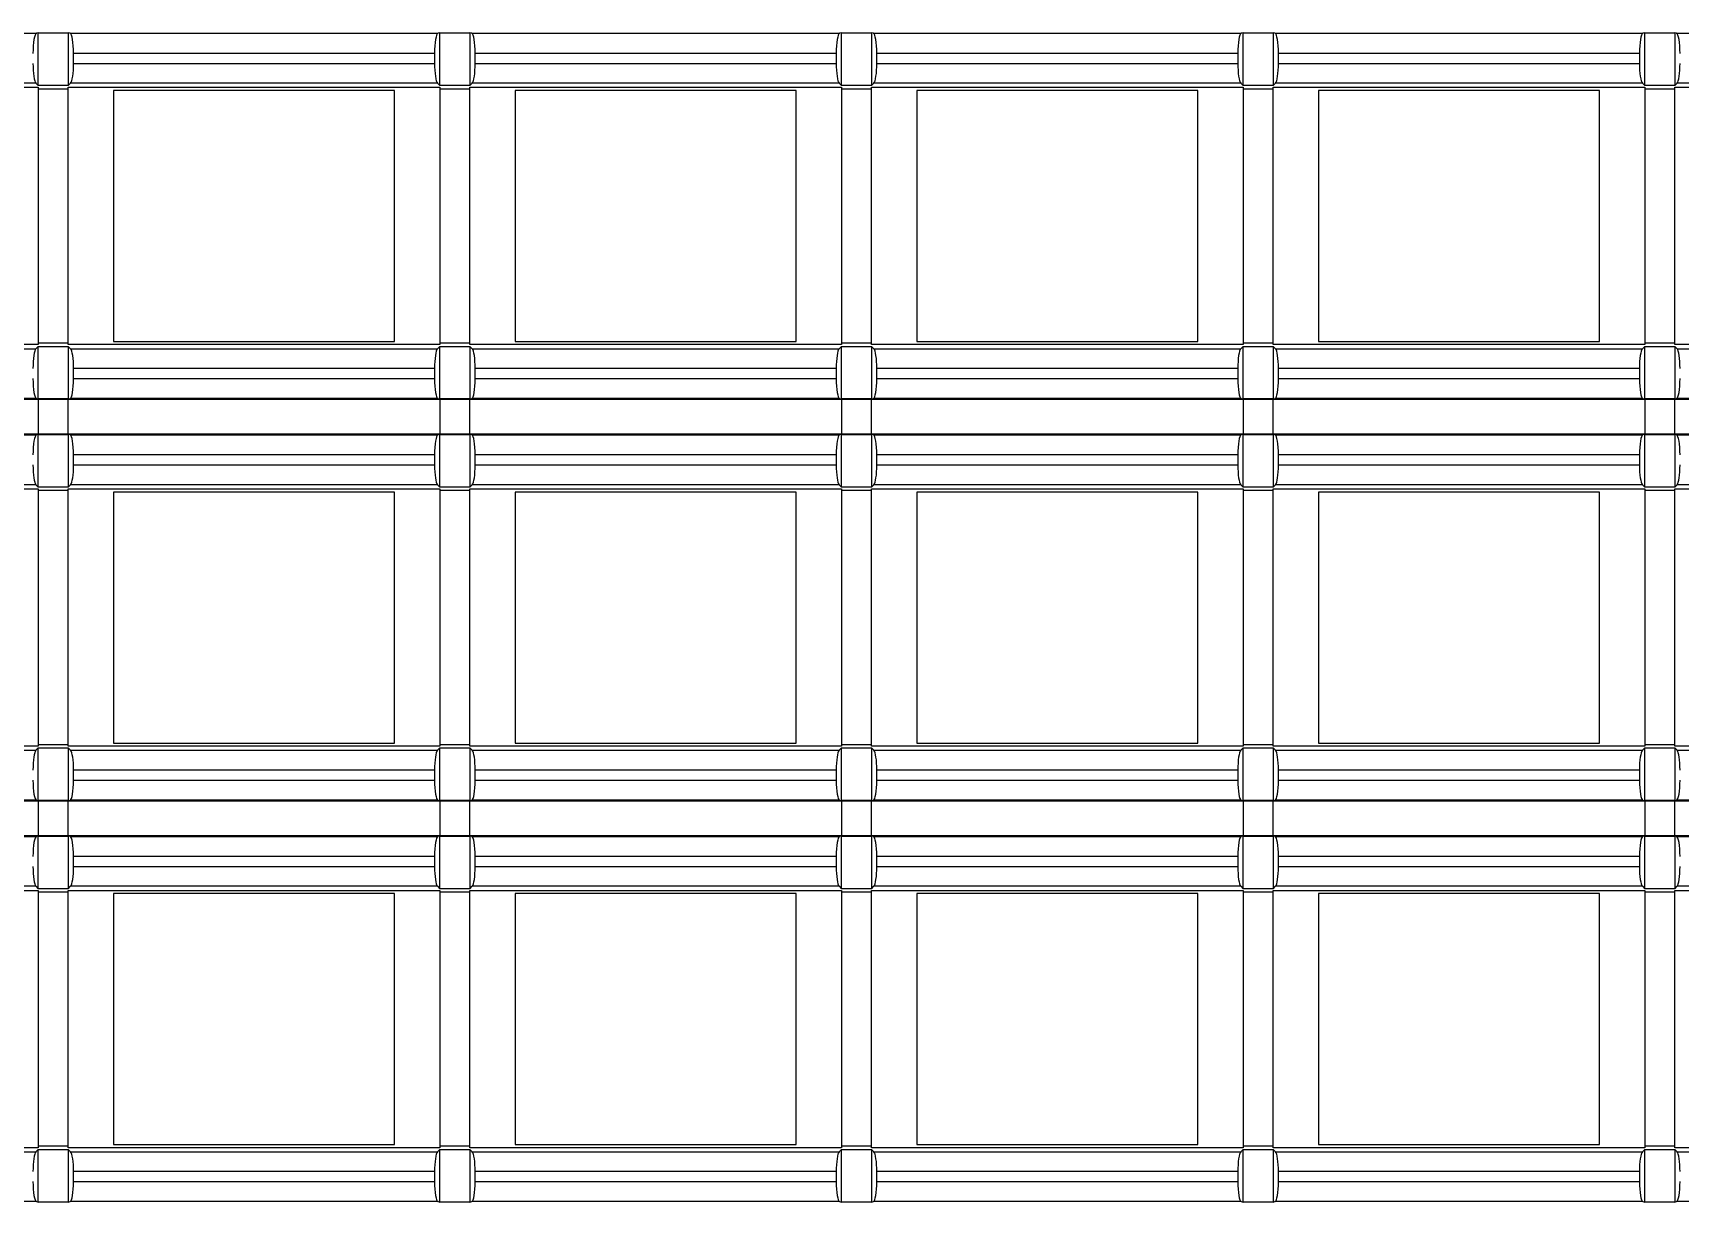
# Model space of a CAD drawing. Header units: inches. Extents: x 0 to 653, y 0 to 346.
# Drawn here: x 19.72 to 36.13, y 291.56 to 303.2 of the extents above; entities that cross this region are included whole.
import ezdxf

# ---------------------------------------------------------------- set-up
doc = ezdxf.new("R2010")
doc.units = ezdxf.units.IN
doc.header["$LTSCALE"] = 35.925693
doc.header["$MEASUREMENT"] = 0
doc.layers.add('2', color=7, linetype='CONTINUOUS')

msp = doc.modelspace()

# ---------------------------------------------------------------- linework, layer by layer
at = {"layer": '2', "color": 132, "linetype": 'Continuous', "true_color": 0x00cccc}
for p, q in [((16.092, 303.199), (19.755, 303.199)), ((19.773, 303.203), (19.755, 303.199)), ((19.773, 302.679), (19.773, 303.203)), ((19.773, 303.203), (20.073, 303.203)), ((20.073, 303.203), (20.073, 302.679)), ((20.092, 303.199), (20.073, 303.203)), ((20.092, 303.199), (23.755, 303.199)), ((23.773, 303.203), (23.755, 303.199)), ((23.773, 302.679), (23.773, 303.203)), ((23.773, 303.203), (24.073, 303.203)), ((24.073, 303.203), (24.073, 302.679)), ((24.091, 303.199), (24.073, 303.203)), ((24.091, 303.199), (27.755, 303.199)), ((27.773, 303.203), (27.755, 303.199)), ((27.773, 302.679), (27.773, 303.203)), ((27.773, 303.203), (28.073, 303.203)), ((28.073, 303.203), (28.073, 302.679)), ((28.091, 303.199), (28.073, 303.203)), ((28.091, 303.199), (31.754, 303.199)), ((31.773, 303.203), (31.754, 303.199)), ((31.773, 302.679), (31.773, 303.203)), ((31.773, 303.203), (32.073, 303.203)), ((32.073, 303.203), (32.073, 302.679)), ((32.091, 303.199), (32.073, 303.203)), ((32.091, 303.199), (35.754, 303.199)), ((35.773, 303.203), (35.754, 303.199)), ((35.773, 302.679), (35.773, 303.203)), ((35.773, 303.203), (36.073, 303.203)), ((36.073, 303.203), (36.073, 302.679)), ((36.091, 303.199), (36.073, 303.203)), ((36.091, 303.199), (39.754, 303.199)), ((20.126, 302.9), (20.126, 302.999)), ((23.721, 302.999), (20.126, 302.999)), ((23.721, 302.999), (23.721, 302.9)), ((24.125, 302.9), (24.125, 302.999)), ((27.721, 302.999), (24.125, 302.999)), ((27.721, 302.999), (27.721, 302.9)), ((28.125, 302.9), (28.125, 302.999)), ((31.72, 302.999), (28.125, 302.999)), ((31.72, 302.999), (31.72, 302.9)), ((32.125, 302.9), (32.125, 302.999)), ((35.72, 302.999), (32.125, 302.999)), ((35.72, 302.999), (35.72, 302.9)), ((20.126, 302.9), (23.721, 302.9)), ((24.125, 302.9), (27.721, 302.9)), ((28.125, 302.9), (31.72, 302.9)), ((32.125, 302.9), (35.72, 302.9)), ((19.75, 302.703), (16.096, 302.703)), ((19.75, 302.703), (19.773, 302.679)), ((20.073, 302.679), (19.773, 302.679)), ((20.073, 302.679), (20.096, 302.703)), ((23.75, 302.703), (20.096, 302.703)), ((23.75, 302.703), (23.773, 302.679)), ((24.073, 302.679), (23.773, 302.679)), ((24.073, 302.679), (24.096, 302.703)), ((27.75, 302.703), (24.096, 302.703)), ((27.75, 302.703), (27.773, 302.679)), ((28.073, 302.679), (27.773, 302.679)), ((28.073, 302.679), (28.096, 302.703)), ((31.75, 302.703), (28.096, 302.703)), ((31.75, 302.703), (31.773, 302.679)), ((32.073, 302.679), (31.773, 302.679)), ((32.073, 302.679), (32.096, 302.703)), ((35.75, 302.703), (32.096, 302.703)), ((35.75, 302.703), (35.773, 302.679)), ((36.073, 302.679), (35.773, 302.679)), ((36.073, 302.679), (36.096, 302.703)), ((39.749, 302.703), (36.096, 302.703)), ((16.073, 302.662), (19.773, 302.662)), ((19.773, 302.662), (19.773, 300.099)), ((20.073, 302.644), (19.773, 302.644)), ((20.073, 300.099), (20.073, 302.662)), ((20.073, 302.662), (23.773, 302.662)), ((20.523, 302.63), (20.523, 300.13)), ((23.323, 302.63), (20.523, 302.63)), ((23.323, 300.13), (23.323, 302.63)), ((23.773, 302.662), (23.773, 300.099)), ((24.073, 302.644), (23.773, 302.644)), ((24.073, 300.099), (24.073, 302.662)), ((24.073, 302.662), (27.773, 302.662)), ((24.523, 302.63), (24.523, 300.13)), ((27.323, 302.63), (24.523, 302.63)), ((27.323, 300.13), (27.323, 302.63)), ((27.773, 302.662), (27.773, 300.099)), ((28.073, 302.644), (27.773, 302.644)), ((28.073, 300.099), (28.073, 302.662)), ((28.073, 302.662), (31.773, 302.662)), ((28.523, 302.63), (28.523, 300.13)), ((31.323, 302.63), (28.523, 302.63)), ((31.323, 300.13), (31.323, 302.63)), ((31.773, 302.662), (31.773, 300.099)), ((32.073, 302.644), (31.773, 302.644)), ((32.073, 300.099), (32.073, 302.662)), ((32.073, 302.662), (35.773, 302.662)), ((32.523, 302.63), (32.523, 300.13)), ((35.323, 302.63), (32.523, 302.63)), ((35.323, 300.13), (35.323, 302.63)), ((35.773, 302.662), (35.773, 300.099)), ((36.073, 302.644), (35.773, 302.644)), ((36.073, 300.099), (36.073, 302.662)), ((36.073, 302.662), (39.773, 302.662)), ((19.773, 300.099), (16.073, 300.099)), ((16.096, 300.058), (19.75, 300.058)), ((19.773, 300.081), (19.75, 300.058)), ((19.773, 300.117), (20.073, 300.117)), ((19.773, 299.558), (19.773, 300.081)), ((19.773, 300.081), (20.073, 300.081)), ((23.773, 300.099), (20.073, 300.099)), ((20.073, 300.081), (20.073, 299.558)), ((20.096, 300.058), (20.073, 300.081)), ((20.096, 300.058), (23.75, 300.058)), ((20.523, 300.13), (23.323, 300.13)), ((23.773, 300.081), (23.75, 300.058)), ((23.773, 300.117), (24.073, 300.117)), ((23.773, 299.558), (23.773, 300.081)), ((23.773, 300.081), (24.073, 300.081)), ((27.773, 300.099), (24.073, 300.099)), ((24.073, 300.081), (24.073, 299.558)), ((24.096, 300.058), (24.073, 300.081)), ((24.096, 300.058), (27.75, 300.058)), ((24.523, 300.13), (27.323, 300.13)), ((27.773, 300.081), (27.75, 300.058)), ((27.773, 300.117), (28.073, 300.117)), ((27.773, 299.558), (27.773, 300.081)), ((27.773, 300.081), (28.073, 300.081)), ((31.773, 300.099), (28.073, 300.099)), ((28.073, 300.081), (28.073, 299.558)), ((28.096, 300.058), (28.073, 300.081)), ((28.096, 300.058), (31.75, 300.058)), ((28.523, 300.13), (31.323, 300.13)), ((31.773, 300.081), (31.75, 300.058)), ((31.773, 300.117), (32.073, 300.117)), ((31.773, 299.558), (31.773, 300.081)), ((31.773, 300.081), (32.073, 300.081)), ((35.773, 300.099), (32.073, 300.099)), ((32.073, 300.081), (32.073, 299.558)), ((32.096, 300.058), (32.073, 300.081)), ((32.096, 300.058), (35.75, 300.058)), ((32.523, 300.13), (35.323, 300.13)), ((35.773, 300.081), (35.75, 300.058)), ((35.773, 300.117), (36.073, 300.117)), ((35.773, 299.558), (35.773, 300.081)), ((35.773, 300.081), (36.073, 300.081)), ((39.773, 300.099), (36.073, 300.099)), ((36.073, 300.081), (36.073, 299.558)), ((36.096, 300.058), (36.073, 300.081)), ((36.096, 300.058), (39.749, 300.058)), ((20.126, 299.761), (20.126, 299.861)), ((23.721, 299.861), (20.126, 299.861)), ((20.126, 299.761), (23.721, 299.761)), ((23.721, 299.861), (23.721, 299.761)), ((24.125, 299.761), (24.125, 299.861)), ((27.721, 299.861), (24.125, 299.861)), ((24.125, 299.761), (27.721, 299.761)), ((27.721, 299.861), (27.721, 299.761)), ((28.125, 299.761), (28.125, 299.861)), ((31.72, 299.861), (28.125, 299.861)), ((28.125, 299.761), (31.72, 299.761)), ((31.72, 299.861), (31.72, 299.761)), ((32.125, 299.761), (32.125, 299.861)), ((35.72, 299.861), (32.125, 299.861)), ((32.125, 299.761), (35.72, 299.761)), ((35.72, 299.861), (35.72, 299.761)), ((16.073, 299.554), (19.773, 299.554)), ((19.755, 299.562), (16.092, 299.562)), ((19.755, 299.562), (19.773, 299.558)), ((20.073, 299.558), (19.773, 299.558)), ((19.773, 299.554), (19.773, 299.206)), ((20.073, 299.551), (19.773, 299.551)), ((20.073, 299.558), (20.092, 299.562)), ((20.073, 299.206), (20.073, 299.554)), ((20.073, 299.554), (23.773, 299.554)), ((23.755, 299.562), (20.092, 299.562)), ((23.755, 299.562), (23.773, 299.558)), ((24.073, 299.558), (23.773, 299.558)), ((23.773, 299.554), (23.773, 299.206)), ((24.073, 299.551), (23.773, 299.551)), ((24.073, 299.558), (24.091, 299.562)), ((24.073, 299.206), (24.073, 299.554)), ((24.073, 299.554), (27.773, 299.554)), ((27.755, 299.562), (24.091, 299.562)), ((27.755, 299.562), (27.773, 299.558)), ((28.073, 299.558), (27.773, 299.558)), ((27.773, 299.554), (27.773, 299.206)), ((28.073, 299.551), (27.773, 299.551)), ((28.073, 299.558), (28.091, 299.562)), ((28.073, 299.206), (28.073, 299.554)), ((28.073, 299.554), (31.773, 299.554)), ((31.754, 299.562), (28.091, 299.562)), ((31.754, 299.562), (31.773, 299.558)), ((32.073, 299.558), (31.773, 299.558)), ((31.773, 299.554), (31.773, 299.206)), ((32.073, 299.551), (31.773, 299.551)), ((32.073, 299.558), (32.091, 299.562)), ((32.073, 299.206), (32.073, 299.554)), ((32.073, 299.554), (35.773, 299.554)), ((35.754, 299.562), (32.091, 299.562)), ((35.754, 299.562), (35.773, 299.558)), ((36.073, 299.558), (35.773, 299.558)), ((35.773, 299.554), (35.773, 299.206)), ((36.073, 299.551), (35.773, 299.551)), ((36.073, 299.558), (36.091, 299.562)), ((36.073, 299.206), (36.073, 299.554)), ((36.073, 299.554), (39.773, 299.554)), ((39.754, 299.562), (36.091, 299.562)), ((19.773, 299.206), (16.073, 299.206)), ((16.092, 299.199), (19.755, 299.199)), ((19.773, 299.203), (19.755, 299.199)), ((19.773, 299.21), (20.073, 299.21)), ((19.773, 298.679), (19.773, 299.203)), ((19.773, 299.203), (20.073, 299.203)), ((23.773, 299.206), (20.073, 299.206)), ((20.073, 299.203), (20.073, 298.679)), ((20.092, 299.199), (20.073, 299.203)), ((20.092, 299.199), (23.755, 299.199)), ((23.773, 299.203), (23.755, 299.199)), ((23.773, 299.21), (24.073, 299.21)), ((23.773, 298.679), (23.773, 299.203)), ((23.773, 299.203), (24.073, 299.203)), ((27.773, 299.206), (24.073, 299.206)), ((24.073, 299.203), (24.073, 298.679)), ((24.091, 299.199), (24.073, 299.203)), ((24.091, 299.199), (27.755, 299.199)), ((27.773, 299.203), (27.755, 299.199)), ((27.773, 299.21), (28.073, 299.21)), ((27.773, 298.679), (27.773, 299.203)), ((27.773, 299.203), (28.073, 299.203)), ((31.773, 299.206), (28.073, 299.206)), ((28.073, 299.203), (28.073, 298.679)), ((28.091, 299.199), (28.073, 299.203)), ((28.091, 299.199), (31.754, 299.199)), ((31.773, 299.203), (31.754, 299.199)), ((31.773, 299.21), (32.073, 299.21)), ((31.773, 298.679), (31.773, 299.203)), ((31.773, 299.203), (32.073, 299.203)), ((35.773, 299.206), (32.073, 299.206)), ((32.073, 299.203), (32.073, 298.679)), ((32.091, 299.199), (32.073, 299.203)), ((32.091, 299.199), (35.754, 299.199)), ((35.773, 299.203), (35.754, 299.199)), ((35.773, 299.21), (36.073, 299.21)), ((35.773, 298.679), (35.773, 299.203)), ((35.773, 299.203), (36.073, 299.203)), ((39.773, 299.206), (36.073, 299.206)), ((36.073, 299.203), (36.073, 298.679)), ((36.091, 299.199), (36.073, 299.203)), ((36.091, 299.199), (39.754, 299.199)), ((20.126, 298.9), (20.126, 298.999)), ((23.721, 298.999), (20.126, 298.999)), ((20.126, 298.9), (23.721, 298.9)), ((23.721, 298.999), (23.721, 298.9)), ((24.125, 298.9), (24.125, 298.999)), ((27.721, 298.999), (24.125, 298.999)), ((24.125, 298.9), (27.721, 298.9)), ((27.721, 298.999), (27.721, 298.9)), ((28.125, 298.9), (28.125, 298.999)), ((31.72, 298.999), (28.125, 298.999)), ((28.125, 298.9), (31.72, 298.9)), ((31.72, 298.999), (31.72, 298.9)), ((32.125, 298.9), (32.125, 298.999)), ((35.72, 298.999), (32.125, 298.999)), ((32.125, 298.9), (35.72, 298.9)), ((35.72, 298.999), (35.72, 298.9)), ((16.073, 298.662), (19.773, 298.662)), ((19.75, 298.703), (16.096, 298.703)), ((19.75, 298.703), (19.773, 298.679)), ((20.073, 298.679), (19.773, 298.679)), ((19.773, 298.662), (19.773, 296.099)), ((20.073, 298.644), (19.773, 298.644)), ((20.073, 298.679), (20.096, 298.703)), ((20.073, 296.099), (20.073, 298.662)), ((20.073, 298.662), (23.773, 298.662)), ((23.75, 298.703), (20.096, 298.703)), ((20.523, 298.63), (20.523, 296.13)), ((23.323, 298.63), (20.523, 298.63)), ((23.323, 296.13), (23.323, 298.63)), ((23.75, 298.703), (23.773, 298.679)), ((24.073, 298.679), (23.773, 298.679)), ((23.773, 298.662), (23.773, 296.099)), ((24.073, 298.644), (23.773, 298.644)), ((24.073, 298.679), (24.096, 298.703)), ((24.073, 296.099), (24.073, 298.662)), ((24.073, 298.662), (27.773, 298.662)), ((27.75, 298.703), (24.096, 298.703)), ((24.523, 298.63), (24.523, 296.13)), ((27.323, 298.63), (24.523, 298.63)), ((27.323, 296.13), (27.323, 298.63)), ((27.75, 298.703), (27.773, 298.679)), ((28.073, 298.679), (27.773, 298.679)), ((27.773, 298.662), (27.773, 296.099)), ((28.073, 298.644), (27.773, 298.644)), ((28.073, 298.679), (28.096, 298.703)), ((28.073, 296.099), (28.073, 298.662)), ((28.073, 298.662), (31.773, 298.662)), ((31.75, 298.703), (28.096, 298.703)), ((28.523, 298.63), (28.523, 296.13)), ((31.323, 298.63), (28.523, 298.63)), ((31.323, 296.13), (31.323, 298.63)), ((31.75, 298.703), (31.773, 298.679)), ((32.073, 298.679), (31.773, 298.679)), ((31.773, 298.662), (31.773, 296.099)), ((32.073, 298.644), (31.773, 298.644)), ((32.073, 298.679), (32.096, 298.703)), ((32.073, 296.099), (32.073, 298.662)), ((32.073, 298.662), (35.773, 298.662)), ((35.75, 298.703), (32.096, 298.703)), ((32.523, 298.63), (32.523, 296.13)), ((35.323, 298.63), (32.523, 298.63)), ((35.323, 296.13), (35.323, 298.63)), ((35.75, 298.703), (35.773, 298.679)), ((36.073, 298.679), (35.773, 298.679)), ((35.773, 298.662), (35.773, 296.099)), ((36.073, 298.644), (35.773, 298.644)), ((36.073, 298.679), (36.096, 298.703)), ((36.073, 296.099), (36.073, 298.662)), ((36.073, 298.662), (39.773, 298.662)), ((39.749, 298.703), (36.096, 298.703)), ((19.773, 296.117), (20.073, 296.117)), ((20.523, 296.13), (23.323, 296.13)), ((23.773, 296.117), (24.073, 296.117)), ((24.523, 296.13), (27.323, 296.13)), ((27.773, 296.117), (28.073, 296.117)), ((28.523, 296.13), (31.323, 296.13)), ((31.773, 296.117), (32.073, 296.117)), ((32.523, 296.13), (35.323, 296.13)), ((35.773, 296.117), (36.073, 296.117)), ((19.773, 296.099), (16.073, 296.099)), ((16.096, 296.058), (19.75, 296.058)), ((19.773, 296.081), (19.75, 296.058)), ((19.773, 295.558), (19.773, 296.081)), ((19.773, 296.081), (20.073, 296.081)), ((23.773, 296.099), (20.073, 296.099)), ((20.073, 296.081), (20.073, 295.558)), ((20.096, 296.058), (20.073, 296.081)), ((20.096, 296.058), (23.75, 296.058)), ((23.773, 296.081), (23.75, 296.058)), ((23.773, 295.558), (23.773, 296.081)), ((23.773, 296.081), (24.073, 296.081)), ((27.773, 296.099), (24.073, 296.099)), ((24.073, 296.081), (24.073, 295.558)), ((24.096, 296.058), (24.073, 296.081)), ((24.096, 296.058), (27.75, 296.058)), ((27.773, 296.081), (27.75, 296.058)), ((27.773, 295.558), (27.773, 296.081)), ((27.773, 296.081), (28.073, 296.081)), ((31.773, 296.099), (28.073, 296.099)), ((28.073, 296.081), (28.073, 295.558)), ((28.096, 296.058), (28.073, 296.081)), ((28.096, 296.058), (31.75, 296.058)), ((31.773, 296.081), (31.75, 296.058)), ((31.773, 295.558), (31.773, 296.081)), ((31.773, 296.081), (32.073, 296.081)), ((35.773, 296.099), (32.073, 296.099)), ((32.073, 296.081), (32.073, 295.558)), ((32.096, 296.058), (32.073, 296.081)), ((32.096, 296.058), (35.75, 296.058)), ((35.773, 296.081), (35.75, 296.058)), ((35.773, 295.558), (35.773, 296.081)), ((35.773, 296.081), (36.073, 296.081)), ((39.773, 296.099), (36.073, 296.099)), ((36.073, 296.081), (36.073, 295.558)), ((36.096, 296.058), (36.073, 296.081)), ((36.096, 296.058), (39.749, 296.058)), ((20.126, 295.761), (20.126, 295.861)), ((23.721, 295.861), (20.126, 295.861)), ((23.721, 295.861), (23.721, 295.761)), ((24.125, 295.761), (24.125, 295.861)), ((27.721, 295.861), (24.125, 295.861)), ((27.721, 295.861), (27.721, 295.761)), ((28.125, 295.761), (28.125, 295.861)), ((31.72, 295.861), (28.125, 295.861)), ((31.72, 295.861), (31.72, 295.761)), ((32.125, 295.761), (32.125, 295.861)), ((35.72, 295.861), (32.125, 295.861)), ((35.72, 295.861), (35.72, 295.761)), ((20.126, 295.761), (23.721, 295.761)), ((24.125, 295.761), (27.721, 295.761)), ((28.125, 295.761), (31.72, 295.761)), ((32.125, 295.761), (35.72, 295.761)), ((16.073, 295.554), (19.773, 295.554)), ((19.755, 295.562), (16.092, 295.562)), ((19.755, 295.562), (19.773, 295.558)), ((20.073, 295.558), (19.773, 295.558)), ((19.773, 295.554), (19.773, 295.206)), ((20.073, 295.551), (19.773, 295.551)), ((20.073, 295.558), (20.092, 295.562)), ((20.073, 295.206), (20.073, 295.554)), ((20.073, 295.554), (23.773, 295.554)), ((23.755, 295.562), (20.092, 295.562)), ((23.755, 295.562), (23.773, 295.558)), ((24.073, 295.558), (23.773, 295.558)), ((23.773, 295.554), (23.773, 295.206)), ((24.073, 295.551), (23.773, 295.551)), ((24.073, 295.558), (24.091, 295.562)), ((24.073, 295.206), (24.073, 295.554)), ((24.073, 295.554), (27.773, 295.554)), ((27.755, 295.562), (24.091, 295.562)), ((27.755, 295.562), (27.773, 295.558)), ((28.073, 295.558), (27.773, 295.558)), ((27.773, 295.554), (27.773, 295.206)), ((28.073, 295.551), (27.773, 295.551)), ((28.073, 295.558), (28.091, 295.562)), ((28.073, 295.206), (28.073, 295.554)), ((28.073, 295.554), (31.773, 295.554)), ((31.754, 295.562), (28.091, 295.562)), ((31.754, 295.562), (31.773, 295.558)), ((32.073, 295.558), (31.773, 295.558)), ((31.773, 295.554), (31.773, 295.206)), ((32.073, 295.551), (31.773, 295.551)), ((32.073, 295.558), (32.091, 295.562)), ((32.073, 295.206), (32.073, 295.554)), ((32.073, 295.554), (35.773, 295.554)), ((35.754, 295.562), (32.091, 295.562)), ((35.754, 295.562), (35.773, 295.558)), ((36.073, 295.558), (35.773, 295.558)), ((35.773, 295.554), (35.773, 295.206)), ((36.073, 295.551), (35.773, 295.551)), ((36.073, 295.558), (36.091, 295.562)), ((36.073, 295.206), (36.073, 295.554)), ((36.073, 295.554), (39.773, 295.554)), ((39.754, 295.562), (36.091, 295.562)), ((19.773, 295.206), (16.073, 295.206)), ((16.092, 295.199), (19.755, 295.199)), ((19.773, 295.203), (19.755, 295.199)), ((19.773, 295.21), (20.073, 295.21)), ((19.773, 294.679), (19.773, 295.203)), ((19.773, 295.203), (20.073, 295.203)), ((23.773, 295.206), (20.073, 295.206)), ((20.073, 295.203), (20.073, 294.679)), ((20.092, 295.199), (20.073, 295.203)), ((20.092, 295.199), (23.755, 295.199)), ((23.773, 295.203), (23.755, 295.199)), ((23.773, 295.21), (24.073, 295.21)), ((23.773, 294.679), (23.773, 295.203)), ((23.773, 295.203), (24.073, 295.203)), ((27.773, 295.206), (24.073, 295.206)), ((24.073, 295.203), (24.073, 294.679)), ((24.091, 295.199), (24.073, 295.203)), ((24.091, 295.199), (27.755, 295.199)), ((27.773, 295.203), (27.755, 295.199)), ((27.773, 295.21), (28.073, 295.21)), ((27.773, 294.679), (27.773, 295.203)), ((27.773, 295.203), (28.073, 295.203)), ((31.773, 295.206), (28.073, 295.206)), ((28.073, 295.203), (28.073, 294.679)), ((28.091, 295.199), (28.073, 295.203)), ((28.091, 295.199), (31.754, 295.199)), ((31.773, 295.203), (31.754, 295.199)), ((31.773, 295.21), (32.073, 295.21)), ((31.773, 294.679), (31.773, 295.203)), ((31.773, 295.203), (32.073, 295.203)), ((35.773, 295.206), (32.073, 295.206)), ((32.073, 295.203), (32.073, 294.679)), ((32.091, 295.199), (32.073, 295.203)), ((32.091, 295.199), (35.754, 295.199)), ((35.773, 295.203), (35.754, 295.199)), ((35.773, 295.21), (36.073, 295.21)), ((35.773, 294.679), (35.773, 295.203)), ((35.773, 295.203), (36.073, 295.203)), ((39.773, 295.206), (36.073, 295.206)), ((36.073, 295.203), (36.073, 294.679)), ((36.091, 295.199), (36.073, 295.203)), ((36.091, 295.199), (39.754, 295.199)), ((20.126, 294.9), (20.126, 294.999)), ((23.721, 294.999), (20.126, 294.999)), ((23.721, 294.999), (23.721, 294.9)), ((24.125, 294.9), (24.125, 294.999)), ((27.721, 294.999), (24.125, 294.999)), ((27.721, 294.999), (27.721, 294.9)), ((28.125, 294.9), (28.125, 294.999)), ((31.72, 294.999), (28.125, 294.999)), ((31.72, 294.999), (31.72, 294.9)), ((32.125, 294.9), (32.125, 294.999)), ((35.72, 294.999), (32.125, 294.999)), ((35.72, 294.999), (35.72, 294.9)), ((20.126, 294.9), (23.721, 294.9)), ((24.125, 294.9), (27.721, 294.9)), ((28.125, 294.9), (31.72, 294.9)), ((32.125, 294.9), (35.72, 294.9)), ((16.073, 294.662), (19.773, 294.662)), ((19.75, 294.703), (16.096, 294.703)), ((19.75, 294.703), (19.773, 294.679)), ((20.073, 294.679), (19.773, 294.679)), ((19.773, 294.662), (19.773, 292.099)), ((20.073, 294.644), (19.773, 294.644)), ((20.073, 294.679), (20.096, 294.703)), ((20.073, 292.099), (20.073, 294.662)), ((20.073, 294.662), (23.773, 294.662)), ((23.75, 294.703), (20.096, 294.703)), ((20.523, 294.63), (20.523, 292.131)), ((23.323, 294.63), (20.523, 294.63)), ((23.323, 292.131), (23.323, 294.63)), ((23.75, 294.703), (23.773, 294.679)), ((24.073, 294.679), (23.773, 294.679)), ((23.773, 294.662), (23.773, 292.099)), ((24.073, 294.644), (23.773, 294.644)), ((24.073, 294.679), (24.096, 294.703)), ((24.073, 292.099), (24.073, 294.662)), ((24.073, 294.662), (27.773, 294.662)), ((27.75, 294.703), (24.096, 294.703)), ((24.523, 294.63), (24.523, 292.131)), ((27.323, 294.63), (24.523, 294.63)), ((27.323, 292.131), (27.323, 294.63)), ((27.75, 294.703), (27.773, 294.679)), ((28.073, 294.679), (27.773, 294.679)), ((27.773, 294.662), (27.773, 292.099)), ((28.073, 294.644), (27.773, 294.644)), ((28.073, 294.679), (28.096, 294.703)), ((28.073, 292.099), (28.073, 294.662)), ((28.073, 294.662), (31.773, 294.662)), ((31.75, 294.703), (28.096, 294.703)), ((28.523, 294.63), (28.523, 292.131)), ((31.323, 294.63), (28.523, 294.63)), ((31.323, 292.131), (31.323, 294.63)), ((31.75, 294.703), (31.773, 294.679)), ((32.073, 294.679), (31.773, 294.679)), ((31.773, 294.662), (31.773, 292.099)), ((32.073, 294.644), (31.773, 294.644)), ((32.073, 294.679), (32.096, 294.703)), ((32.073, 292.099), (32.073, 294.662)), ((32.073, 294.662), (35.773, 294.662)), ((35.75, 294.703), (32.096, 294.703)), ((32.523, 294.63), (32.523, 292.131)), ((35.323, 294.63), (32.523, 294.63)), ((35.323, 292.131), (35.323, 294.63)), ((35.75, 294.703), (35.773, 294.679)), ((36.073, 294.679), (35.773, 294.679)), ((35.773, 294.662), (35.773, 292.099)), ((36.073, 294.644), (35.773, 294.644)), ((36.073, 294.679), (36.096, 294.703)), ((36.073, 292.099), (36.073, 294.662)), ((36.073, 294.662), (39.773, 294.662)), ((39.749, 294.703), (36.096, 294.703)), ((19.773, 292.099), (16.073, 292.099)), ((16.096, 292.058), (19.75, 292.058)), ((19.773, 292.082), (19.75, 292.058)), ((19.773, 292.117), (20.073, 292.117)), ((19.773, 291.558), (19.773, 292.082)), ((19.773, 292.082), (20.073, 292.082)), ((23.773, 292.099), (20.073, 292.099)), ((20.073, 292.082), (20.073, 291.558)), ((20.096, 292.058), (20.073, 292.082)), ((20.096, 292.058), (23.75, 292.058)), ((20.523, 292.131), (23.323, 292.131)), ((23.773, 292.082), (23.75, 292.058)), ((23.773, 292.117), (24.073, 292.117)), ((23.773, 291.558), (23.773, 292.082)), ((23.773, 292.082), (24.073, 292.082)), ((27.773, 292.099), (24.073, 292.099)), ((24.073, 292.082), (24.073, 291.558)), ((24.096, 292.058), (24.073, 292.082)), ((24.096, 292.058), (27.75, 292.058)), ((24.523, 292.131), (27.323, 292.131)), ((27.773, 292.082), (27.75, 292.058)), ((27.773, 292.117), (28.073, 292.117)), ((27.773, 291.558), (27.773, 292.082)), ((27.773, 292.082), (28.073, 292.082)), ((31.773, 292.099), (28.073, 292.099)), ((28.073, 292.082), (28.073, 291.558)), ((28.096, 292.058), (28.073, 292.082)), ((28.096, 292.058), (31.75, 292.058)), ((28.523, 292.131), (31.323, 292.131)), ((31.773, 292.082), (31.75, 292.058)), ((31.773, 292.117), (32.073, 292.117)), ((31.773, 291.558), (31.773, 292.082)), ((31.773, 292.082), (32.073, 292.082)), ((35.773, 292.099), (32.073, 292.099)), ((32.073, 292.082), (32.073, 291.558)), ((32.096, 292.058), (32.073, 292.082)), ((32.096, 292.058), (35.75, 292.058)), ((32.523, 292.131), (35.323, 292.131)), ((35.773, 292.082), (35.75, 292.058)), ((35.773, 292.117), (36.073, 292.117)), ((35.773, 291.558), (35.773, 292.082)), ((35.773, 292.082), (36.073, 292.082)), ((39.773, 292.099), (36.073, 292.099)), ((36.073, 292.082), (36.073, 291.558)), ((36.096, 292.058), (36.073, 292.082)), ((36.096, 292.058), (39.749, 292.058)), ((20.126, 291.762), (20.126, 291.861)), ((23.721, 291.861), (20.126, 291.861)), ((23.721, 291.861), (23.721, 291.762)), ((24.125, 291.762), (24.125, 291.861)), ((27.721, 291.861), (24.125, 291.861)), ((27.721, 291.861), (27.721, 291.762)), ((28.125, 291.762), (28.125, 291.861)), ((31.72, 291.861), (28.125, 291.861)), ((31.72, 291.861), (31.72, 291.762)), ((32.125, 291.762), (32.125, 291.861)), ((35.72, 291.861), (32.125, 291.861)), ((35.72, 291.861), (35.72, 291.762)), ((20.126, 291.762), (23.721, 291.762)), ((24.125, 291.762), (27.721, 291.762)), ((28.125, 291.762), (31.72, 291.762)), ((32.125, 291.762), (35.72, 291.762)), ((19.755, 291.562), (16.092, 291.562)), ((19.755, 291.562), (19.773, 291.558)), ((20.073, 291.558), (19.773, 291.558)), ((20.073, 291.558), (20.092, 291.562)), ((23.755, 291.562), (20.092, 291.562)), ((23.755, 291.562), (23.773, 291.558)), ((24.073, 291.558), (23.773, 291.558)), ((24.073, 291.558), (24.091, 291.562)), ((27.755, 291.562), (24.091, 291.562)), ((27.755, 291.562), (27.773, 291.558)), ((28.073, 291.558), (27.773, 291.558)), ((28.073, 291.558), (28.091, 291.562)), ((31.754, 291.562), (28.091, 291.562)), ((31.754, 291.562), (31.773, 291.558)), ((32.073, 291.558), (31.773, 291.558)), ((32.073, 291.558), (32.091, 291.562)), ((35.754, 291.562), (32.091, 291.562)), ((35.754, 291.562), (35.773, 291.558)), ((36.073, 291.558), (35.773, 291.558)), ((36.073, 291.558), (36.091, 291.562)), ((39.754, 291.562), (36.091, 291.562))]:
    msp.add_line(p, q, dxfattribs=at)
for centre, start_param, end_param in [((19.756, 302.999), 0.034907, 1.570796), ((20.09, 302.999), -1.570796, -0.034907), ((23.756, 302.999), 0.034907, 1.570796), ((24.09, 302.999), -1.570796, -0.034907), ((27.756, 302.999), 0.034907, 1.570796), ((28.09, 302.999), -1.570796, -0.034907), ((31.756, 302.999), 0.034907, 1.570796), ((32.09, 302.999), -1.570796, -0.034907), ((35.756, 302.999), 0.034907, 1.570796), ((36.09, 302.999), -1.570796, -0.034907), ((19.756, 302.9), 1.570796, 2.96706), ((20.09, 302.9), -2.96706, -1.570796), ((23.756, 302.9), -4.712389, -3.316126), ((24.09, 302.9), -2.96706, -1.570796), ((27.756, 302.9), 1.570796, 2.96706), ((28.09, 302.9), -2.96706, -1.570796), ((31.756, 302.9), -4.712389, -3.316126), ((32.09, 302.9), -2.96706, -1.570796), ((35.756, 302.9), -4.712389, -3.316126), ((36.09, 302.9), -2.96706, -1.570796), ((19.756, 299.861), 0.174533, 1.570796), ((20.09, 299.861), -1.570796, -0.174533), ((23.756, 299.861), 0.174533, 1.570796), ((24.09, 299.861), -1.570796, -0.174533), ((27.756, 299.861), 0.174533, 1.570796), ((28.09, 299.861), -1.570796, -0.174533), ((31.756, 299.861), 0.174533, 1.570796), ((32.09, 299.861), -1.570796, -0.174533), ((35.756, 299.861), 0.174533, 1.570796), ((36.09, 299.861), -1.570796, -0.174533), ((19.756, 299.761), -4.712389, -3.176499), ((20.09, 299.761), -3.106686, -1.570796), ((23.756, 299.761), 1.570796, 3.106686), ((24.09, 299.761), -3.106686, -1.570796), ((27.756, 299.761), 1.570796, 3.106686), ((28.09, 299.761), -3.106686, -1.570796), ((31.756, 299.761), 1.570796, 3.106686), ((32.09, 299.761), -3.106686, -1.570796), ((35.756, 299.761), -4.712389, -3.176499), ((36.09, 299.761), -3.106686, -1.570796), ((19.756, 298.999), 0.034907, 1.570796), ((20.09, 298.999), -1.570796, -0.034907), ((23.756, 298.999), 0.034907, 1.570796), ((24.09, 298.999), -1.570796, -0.034907), ((27.756, 298.999), 0.034907, 1.570796), ((28.09, 298.999), -1.570796, -0.034907), ((31.756, 298.999), 0.034907, 1.570796), ((32.09, 298.999), -1.570796, -0.034907), ((35.756, 298.999), 0.034907, 1.570796), ((36.09, 298.999), -1.570796, -0.034907), ((19.756, 298.9), -4.712389, -3.316126), ((20.09, 298.9), -2.96706, -1.570796), ((23.756, 298.9), 1.570796, 2.96706), ((24.09, 298.9), -2.96706, -1.570796), ((27.756, 298.9), -4.712389, -3.316126), ((28.09, 298.9), -2.96706, -1.570796), ((31.756, 298.9), -4.712389, -3.316126), ((32.09, 298.9), -2.96706, -1.570796), ((35.756, 298.9), 1.570796, 2.96706), ((36.09, 298.9), -2.96706, -1.570796), ((19.756, 295.861), 0.174533, 1.570796), ((20.09, 295.861), -1.570796, -0.174533), ((23.756, 295.861), 0.174533, 1.570796), ((24.09, 295.861), -1.570796, -0.174533), ((27.756, 295.861), 0.174533, 1.570796), ((28.09, 295.861), -1.570796, -0.174533), ((31.756, 295.861), 0.174533, 1.570796), ((32.09, 295.861), -1.570796, -0.174533), ((35.756, 295.861), 0.174533, 1.570796), ((36.09, 295.861), -1.570796, -0.174533), ((19.756, 295.761), -4.712389, -3.176499), ((20.09, 295.761), -3.106686, -1.570796), ((23.756, 295.761), 1.570796, 3.106686), ((24.09, 295.761), -3.106686, -1.570796), ((27.756, 295.761), 1.570796, 3.106686), ((28.09, 295.761), -3.106686, -1.570796), ((31.756, 295.761), 1.570796, 3.106686), ((32.09, 295.761), -3.106686, -1.570796), ((35.756, 295.761), -4.712389, -3.176499), ((36.09, 295.761), -3.106686, -1.570796), ((19.756, 294.999), 0.034907, 1.570796), ((20.09, 294.999), -1.570796, -0.034907), ((23.756, 294.999), 0.034907, 1.570796), ((24.09, 294.999), -1.570796, -0.034907), ((27.756, 294.999), 0.034907, 1.570796), ((28.09, 294.999), -1.570796, -0.034907), ((31.756, 294.999), 0.034907, 1.570796), ((32.09, 294.999), -1.570796, -0.034907), ((35.756, 294.999), 0.034907, 1.570796), ((36.09, 294.999), -1.570796, -0.034907), ((19.756, 294.9), 1.570796, 2.96706), ((20.09, 294.9), -2.96706, -1.570796), ((23.756, 294.9), 1.570796, 2.96706), ((24.09, 294.9), -2.96706, -1.570796), ((27.756, 294.9), -4.712389, -3.316126), ((28.09, 294.9), -2.96706, -1.570796), ((31.756, 294.9), 1.570796, 2.96706), ((32.09, 294.9), -2.96706, -1.570796), ((35.756, 294.9), 1.570796, 2.96706), ((36.09, 294.9), -2.96706, -1.570796), ((19.756, 291.861), 0.174533, 1.570796), ((20.09, 291.861), -1.570796, -0.174533), ((23.756, 291.861), 0.174533, 1.570796), ((24.09, 291.861), -1.570796, -0.174533), ((27.756, 291.861), 0.174533, 1.570796), ((28.09, 291.861), -1.570796, -0.174533), ((31.756, 291.861), 0.174533, 1.570796), ((32.09, 291.861), -1.570796, -0.174533), ((35.756, 291.861), 0.174533, 1.570796), ((36.09, 291.861), -1.570796, -0.174533), ((19.756, 291.762), -4.712389, -3.176499), ((20.09, 291.762), -3.106686, -1.570796), ((23.756, 291.762), 1.570796, 3.106686), ((24.09, 291.762), -3.106686, -1.570796), ((27.756, 291.762), 1.570796, 3.106686), ((28.09, 291.762), -3.106686, -1.570796), ((31.756, 291.762), 1.570796, 3.106686), ((32.09, 291.762), -3.106686, -1.570796), ((35.756, 291.762), -4.712389, -3.176499), ((36.09, 291.762), -3.106686, -1.570796)]:
    msp.add_ellipse(centre, major_axis=(0, 0.2), ratio=0.176327, start_param=start_param, end_param=end_param, dxfattribs=at)

doc.saveas('drawing.dxf')
